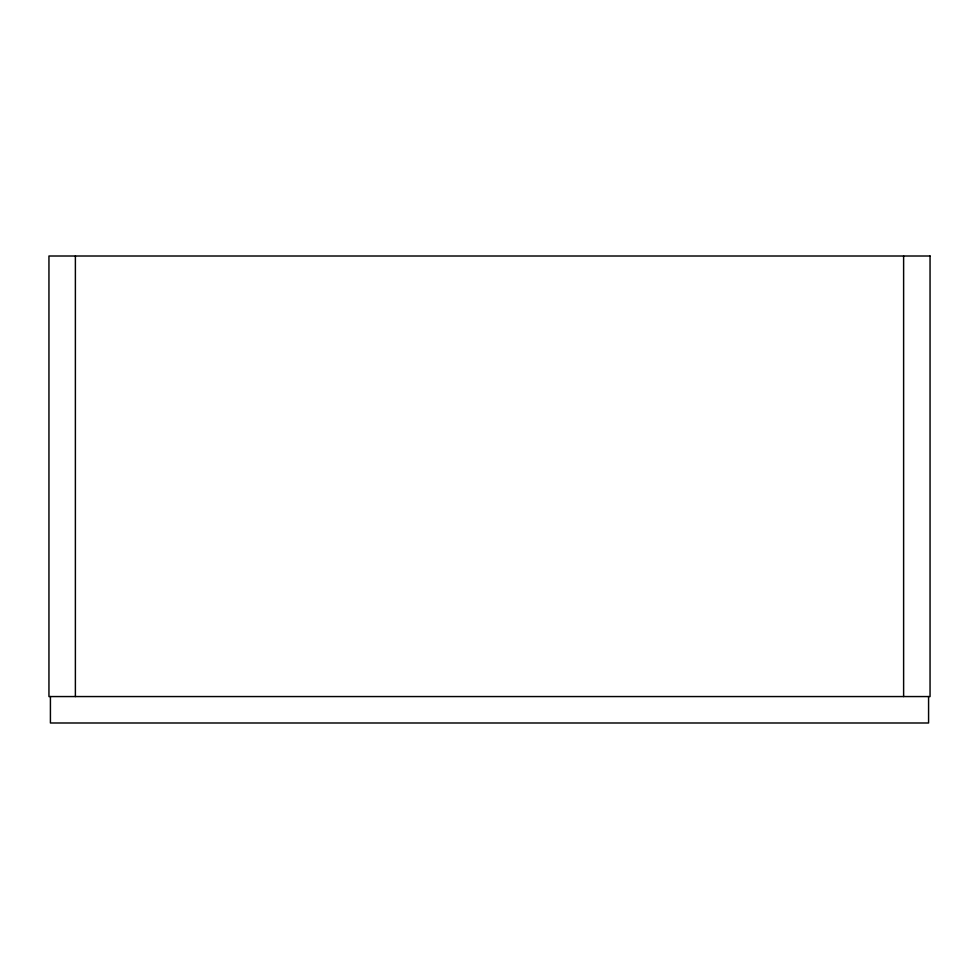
<?xml version="1.0" encoding="UTF-8"?>
<svg xmlns="http://www.w3.org/2000/svg" width="979" height="979" viewBox="0 0 979 979"><rect width="100%" height="100%" fill="white"/><g stroke="black" fill="none" stroke-linecap="round" stroke-linejoin="round"><path stroke-width="1.47" d="M928.581 696.558L928.581 722.991L50.419 722.991L50.419 696.558M903.617 256.008L903.617 696.558M75.383 256.008L75.383 696.558M930.05 256.008L48.95 256.008L48.95 696.558L930.05 696.558L930.05 256.008"/></g></svg>
